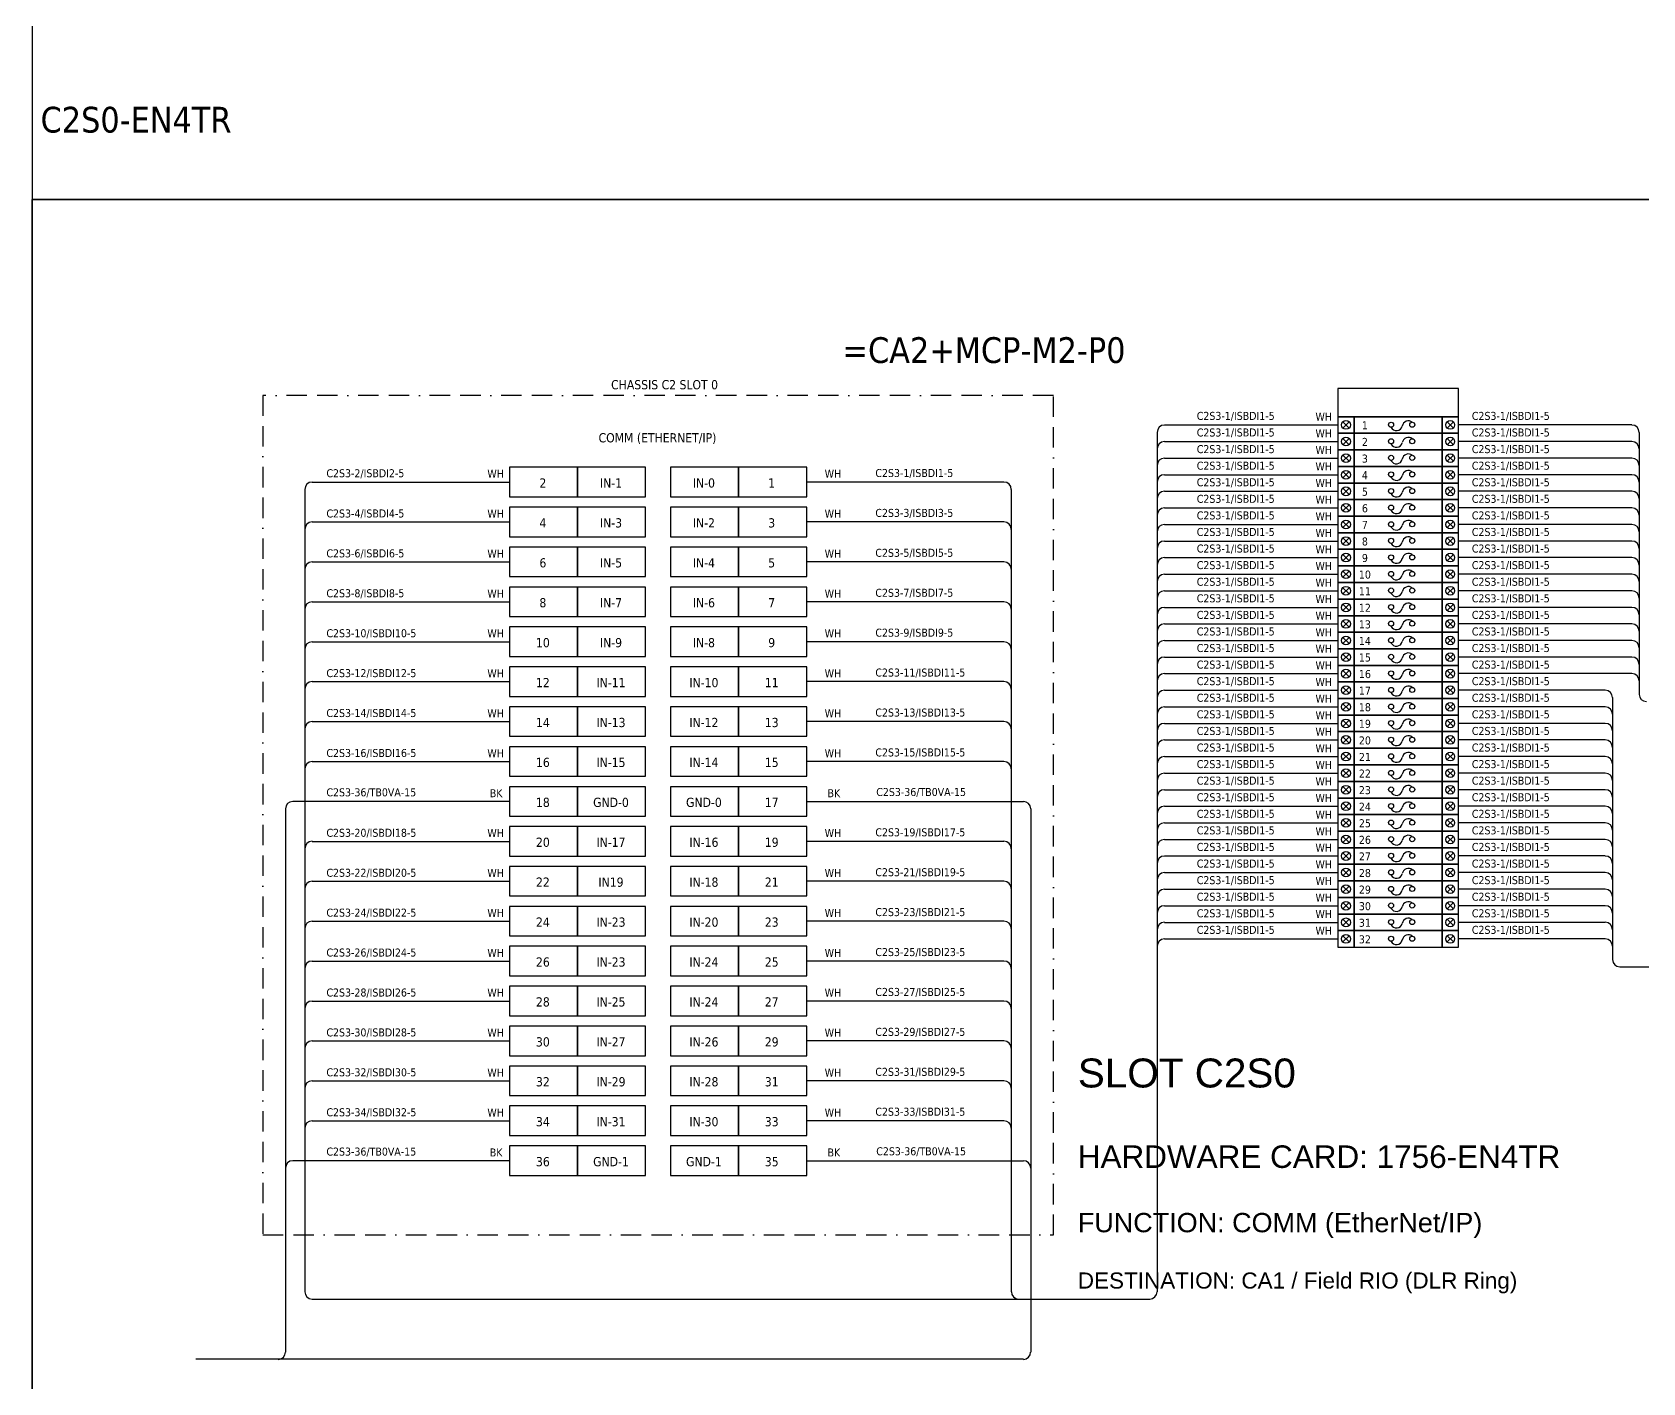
# Model space of a CAD drawing. Header units: millimetres. Extents: x 0 to 54213, y -3004 to 2820.
# Drawn here: x 0 to 2002, y -1771 to -92 of the extents above; entities that cross this region are included whole.
import ezdxf
from ezdxf.enums import TextEntityAlignment as Align

# ---------------------------------------------------------------- set-up
doc = ezdxf.new("R2010")
doc.units = ezdxf.units.MM
doc.linetypes.add('BORDERX2', pattern=[88.9, 25.4, -12.7, 25.4, -12.7, 0, -12.7])
doc.layers.add('HELPPOINT', color=7, linetype='Continuous')
doc.layers.add('x01001-FrameArea', color=2, linetype='BORDERX2')
for name, color, linetype, lineweight in [('IE-EQUIP', 253, 'Continuous', 25), ('IE-WIRE', 7, 'Continuous', 25), ('power', 7, 'Continuous', 25)]:
    doc.layers.add(name, color=color, linetype=linetype, lineweight=lineweight)
doc.styles.get("Standard").update_dxf_attribs({"font": 'arial.ttf'})
doc.styles.add('Tahoma', font='')
doc.styles.get('Tahoma').set_extended_font_data('Tahoma')

msp = doc.modelspace()

# ---------------------------------------------------------------- linework, layer by layer
msp.add_line((0, 0), (0, -300))
at = {"color": 1, "ltscale": 25.4}
for p, q in [((1637.2, -576.7), (1629.6, -584.4)), ((1629.6, -576.7), (1637.2, -584.4)), ((1759.3, -576.7), (1767, -584.4)), ((1767, -576.7), (1759.3, -584.4)), ((1637.2, -597.3), (1629.6, -605)), ((1629.6, -597.3), (1637.2, -605)), ((1759.3, -597.3), (1767, -605)), ((1767, -597.3), (1759.3, -605)), ((1637.2, -617.9), (1629.6, -625.6)), ((1629.6, -617.9), (1637.2, -625.6)), ((1759.3, -617.9), (1767, -625.6)), ((1767, -617.9), (1759.3, -625.6)), ((1637.2, -638.5), (1629.6, -646.2)), ((1629.6, -638.5), (1637.2, -646.2)), ((1759.3, -638.5), (1767, -646.2)), ((1767, -638.5), (1759.3, -646.2)), ((1637.2, -659.1), (1629.6, -666.8)), ((1629.6, -659.1), (1637.2, -666.8)), ((1759.3, -659.1), (1767, -666.8)), ((1767, -659.1), (1759.3, -666.8)), ((1637.2, -679.7), (1629.6, -687.4)), ((1629.6, -679.7), (1637.2, -687.4)), ((1759.3, -679.7), (1767, -687.4)), ((1767, -679.7), (1759.3, -687.4)), ((1637.2, -700.4), (1629.6, -708)), ((1629.6, -700.4), (1637.2, -708)), ((1759.3, -700.4), (1767, -708)), ((1767, -700.4), (1759.3, -708)), ((1637.2, -721), (1629.6, -728.6)), ((1629.6, -721), (1637.2, -728.6)), ((1759.3, -721), (1767, -728.6)), ((1767, -721), (1759.3, -728.6)), ((1637.2, -741.6), (1629.6, -749.3)), ((1629.6, -741.6), (1637.2, -749.3)), ((1759.3, -741.6), (1767, -749.3)), ((1767, -741.6), (1759.3, -749.3)), ((1637.2, -762.2), (1629.6, -769.9)), ((1629.6, -762.2), (1637.2, -769.9)), ((1759.3, -762.2), (1767, -769.9)), ((1767, -762.2), (1759.3, -769.9)), ((1637.2, -782.8), (1629.6, -790.5)), ((1629.6, -782.8), (1637.2, -790.5)), ((1759.3, -782.8), (1767, -790.5)), ((1767, -782.8), (1759.3, -790.5)), ((1637.2, -803.4), (1629.6, -811.1)), ((1629.6, -803.4), (1637.2, -811.1)), ((1759.3, -803.4), (1767, -811.1)), ((1767, -803.4), (1759.3, -811.1)), ((1637.2, -824), (1629.6, -831.7)), ((1629.6, -824), (1637.2, -831.7)), ((1759.3, -824), (1767, -831.7)), ((1767, -824), (1759.3, -831.7)), ((1637.2, -844.6), (1629.6, -852.3)), ((1629.6, -844.6), (1637.2, -852.3)), ((1759.3, -844.6), (1767, -852.3)), ((1767, -844.6), (1759.3, -852.3)), ((1637.2, -865.3), (1629.6, -872.9)), ((1629.6, -865.3), (1637.2, -872.9)), ((1759.3, -865.3), (1767, -872.9)), ((1767, -865.3), (1759.3, -872.9)), ((1637.2, -885.9), (1629.6, -893.5)), ((1629.6, -885.9), (1637.2, -893.5)), ((1759.3, -885.9), (1767, -893.5)), ((1767, -885.9), (1759.3, -893.5)), ((1637.2, -906.5), (1629.6, -914.1)), ((1629.6, -906.5), (1637.2, -914.1)), ((1759.3, -906.5), (1767, -914.1)), ((1767, -906.5), (1759.3, -914.1)), ((1637.2, -927.1), (1629.6, -934.8)), ((1629.6, -927.1), (1637.2, -934.8)), ((1759.3, -927.1), (1767, -934.8)), ((1767, -927.1), (1759.3, -934.8)), ((1637.2, -947.7), (1629.6, -955.4)), ((1629.6, -947.7), (1637.2, -955.4)), ((1759.3, -947.7), (1767, -955.4)), ((1767, -947.7), (1759.3, -955.4)), ((1637.2, -968.3), (1629.6, -976)), ((1629.6, -968.3), (1637.2, -976)), ((1759.3, -968.3), (1767, -976)), ((1767, -968.3), (1759.3, -976)), ((1637.2, -988.9), (1629.6, -996.6)), ((1629.6, -988.9), (1637.2, -996.6)), ((1759.3, -988.9), (1767, -996.6)), ((1767, -988.9), (1759.3, -996.6)), ((1637.2, -1009.5), (1629.6, -1017.2)), ((1629.6, -1009.5), (1637.2, -1017.2)), ((1759.3, -1009.5), (1767, -1017.2)), ((1767, -1009.5), (1759.3, -1017.2)), ((1637.2, -1030.1), (1629.6, -1037.8)), ((1629.6, -1030.1), (1637.2, -1037.8)), ((1759.3, -1030.1), (1767, -1037.8)), ((1767, -1030.1), (1759.3, -1037.8)), ((1637.2, -1050.8), (1629.6, -1058.4)), ((1629.6, -1050.8), (1637.2, -1058.4)), ((1759.3, -1050.8), (1767, -1058.4)), ((1767, -1050.8), (1759.3, -1058.4)), ((1637.2, -1071.4), (1629.6, -1079)), ((1629.6, -1071.4), (1637.2, -1079)), ((1759.3, -1071.4), (1767, -1079)), ((1767, -1071.4), (1759.3, -1079)), ((1637.2, -1092), (1629.6, -1099.7)), ((1629.6, -1092), (1637.2, -1099.7)), ((1759.3, -1092), (1767, -1099.7)), ((1767, -1092), (1759.3, -1099.7)), ((1637.2, -1112.6), (1629.6, -1120.3)), ((1629.6, -1112.6), (1637.2, -1120.3)), ((1759.3, -1112.6), (1767, -1120.3)), ((1767, -1112.6), (1759.3, -1120.3)), ((1637.2, -1133.2), (1629.6, -1140.9)), ((1629.6, -1133.2), (1637.2, -1140.9)), ((1759.3, -1133.2), (1767, -1140.9)), ((1767, -1133.2), (1759.3, -1140.9)), ((1637.2, -1153.8), (1629.6, -1161.5)), ((1629.6, -1153.8), (1637.2, -1161.5)), ((1759.3, -1153.8), (1767, -1161.5)), ((1767, -1153.8), (1759.3, -1161.5)), ((1637.2, -1174.4), (1629.6, -1182.1)), ((1629.6, -1174.4), (1637.2, -1182.1)), ((1759.3, -1174.4), (1767, -1182.1)), ((1767, -1174.4), (1759.3, -1182.1)), ((1637.2, -1195), (1629.6, -1202.7)), ((1629.6, -1195), (1637.2, -1202.7)), ((1759.3, -1195), (1767, -1202.7)), ((1767, -1195), (1759.3, -1202.7)), ((1637.2, -1215.7), (1629.6, -1223.3)), ((1629.6, -1215.7), (1637.2, -1223.3)), ((1759.3, -1215.7), (1767, -1223.3)), ((1767, -1215.7), (1759.3, -1223.3))]:
    msp.add_line(p, q, dxfattribs=at)
at = {"color": 4, "ltscale": 25.4}
msp.add_lwpolyline([(1623.1, -570.2), (1773.4, -570.2), (1773.4, -535), (1623.1, -535)], close=True, dxfattribs=at)
at = {"color": 1, "ltscale": 25.4}
for points in [[(1623.1, -590.8), (1643.7, -590.8), (1643.7, -570.2), (1623.1, -570.2)], [(1643.7, -590.8), (1752.8, -590.8), (1752.8, -570.2), (1643.7, -570.2)], [(1752.8, -590.8), (1773.4, -590.8), (1773.4, -570.2), (1752.8, -570.2)], [(1623.1, -611.4), (1643.7, -611.4), (1643.7, -590.8), (1623.1, -590.8)], [(1643.7, -611.4), (1752.8, -611.4), (1752.8, -590.8), (1643.7, -590.8)], [(1752.8, -611.4), (1773.4, -611.4), (1773.4, -590.8), (1752.8, -590.8)], [(1623.1, -632.1), (1643.7, -632.1), (1643.7, -611.4), (1623.1, -611.4)], [(1643.7, -632.1), (1752.8, -632.1), (1752.8, -611.4), (1643.7, -611.4)], [(1752.8, -632.1), (1773.4, -632.1), (1773.4, -611.4), (1752.8, -611.4)], [(1623.1, -652.7), (1643.7, -652.7), (1643.7, -632.1), (1623.1, -632.1)], [(1643.7, -652.7), (1752.8, -652.7), (1752.8, -632.1), (1643.7, -632.1)], [(1752.8, -652.7), (1773.4, -652.7), (1773.4, -632.1), (1752.8, -632.1)], [(1623.1, -673.3), (1643.7, -673.3), (1643.7, -652.7), (1623.1, -652.7)], [(1643.7, -673.3), (1752.8, -673.3), (1752.8, -652.7), (1643.7, -652.7)], [(1752.8, -673.3), (1773.4, -673.3), (1773.4, -652.7), (1752.8, -652.7)], [(1623.1, -693.9), (1643.7, -693.9), (1643.7, -673.3), (1623.1, -673.3)], [(1643.7, -693.9), (1752.8, -693.9), (1752.8, -673.3), (1643.7, -673.3)], [(1752.8, -693.9), (1773.4, -693.9), (1773.4, -673.3), (1752.8, -673.3)], [(1623.1, -714.5), (1643.7, -714.5), (1643.7, -693.9), (1623.1, -693.9)], [(1643.7, -714.5), (1752.8, -714.5), (1752.8, -693.9), (1643.7, -693.9)], [(1752.8, -714.5), (1773.4, -714.5), (1773.4, -693.9), (1752.8, -693.9)], [(1623.1, -735.1), (1643.7, -735.1), (1643.7, -714.5), (1623.1, -714.5)], [(1643.7, -735.1), (1752.8, -735.1), (1752.8, -714.5), (1643.7, -714.5)], [(1752.8, -735.1), (1773.4, -735.1), (1773.4, -714.5), (1752.8, -714.5)], [(1623.1, -755.7), (1643.7, -755.7), (1643.7, -735.1), (1623.1, -735.1)], [(1643.7, -755.7), (1752.8, -755.7), (1752.8, -735.1), (1643.7, -735.1)], [(1752.8, -755.7), (1773.4, -755.7), (1773.4, -735.1), (1752.8, -735.1)], [(1623.1, -776.3), (1643.7, -776.3), (1643.7, -755.7), (1623.1, -755.7)], [(1643.7, -776.3), (1752.8, -776.3), (1752.8, -755.7), (1643.7, -755.7)], [(1752.8, -776.3), (1773.4, -776.3), (1773.4, -755.7), (1752.8, -755.7)], [(1623.1, -796.9), (1643.7, -796.9), (1643.7, -776.3), (1623.1, -776.3)], [(1643.7, -796.9), (1752.8, -796.9), (1752.8, -776.3), (1643.7, -776.3)], [(1752.8, -796.9), (1773.4, -796.9), (1773.4, -776.3), (1752.8, -776.3)], [(1623.1, -817.6), (1643.7, -817.6), (1643.7, -796.9), (1623.1, -796.9)], [(1643.7, -817.6), (1752.8, -817.6), (1752.8, -796.9), (1643.7, -796.9)], [(1752.8, -817.6), (1773.4, -817.6), (1773.4, -796.9), (1752.8, -796.9)], [(1623.1, -838.2), (1643.7, -838.2), (1643.7, -817.6), (1623.1, -817.6)], [(1643.7, -838.2), (1752.8, -838.2), (1752.8, -817.6), (1643.7, -817.6)], [(1752.8, -838.2), (1773.4, -838.2), (1773.4, -817.6), (1752.8, -817.6)], [(1623.1, -858.8), (1643.7, -858.8), (1643.7, -838.2), (1623.1, -838.2)], [(1643.7, -858.8), (1752.8, -858.8), (1752.8, -838.2), (1643.7, -838.2)], [(1752.8, -858.8), (1773.4, -858.8), (1773.4, -838.2), (1752.8, -838.2)], [(1623.1, -879.4), (1643.7, -879.4), (1643.7, -858.8), (1623.1, -858.8)], [(1643.7, -879.4), (1752.8, -879.4), (1752.8, -858.8), (1643.7, -858.8)], [(1752.8, -879.4), (1773.4, -879.4), (1773.4, -858.8), (1752.8, -858.8)], [(1623.1, -900), (1643.7, -900), (1643.7, -879.4), (1623.1, -879.4)], [(1643.7, -900), (1752.8, -900), (1752.8, -879.4), (1643.7, -879.4)], [(1752.8, -900), (1773.4, -900), (1773.4, -879.4), (1752.8, -879.4)], [(1623.1, -920.6), (1643.7, -920.6), (1643.7, -900), (1623.1, -900)], [(1643.7, -920.6), (1752.8, -920.6), (1752.8, -900), (1643.7, -900)], [(1752.8, -920.6), (1773.4, -920.6), (1773.4, -900), (1752.8, -900)], [(1623.1, -941.2), (1643.7, -941.2), (1643.7, -920.6), (1623.1, -920.6)], [(1643.7, -941.2), (1752.8, -941.2), (1752.8, -920.6), (1643.7, -920.6)], [(1752.8, -941.2), (1773.4, -941.2), (1773.4, -920.6), (1752.8, -920.6)], [(1623.1, -961.8), (1643.7, -961.8), (1643.7, -941.2), (1623.1, -941.2)], [(1643.7, -961.8), (1752.8, -961.8), (1752.8, -941.2), (1643.7, -941.2)], [(1752.8, -961.8), (1773.4, -961.8), (1773.4, -941.2), (1752.8, -941.2)], [(1623.1, -982.5), (1643.7, -982.5), (1643.7, -961.8), (1623.1, -961.8)], [(1643.7, -982.5), (1752.8, -982.5), (1752.8, -961.8), (1643.7, -961.8)], [(1752.8, -982.5), (1773.4, -982.5), (1773.4, -961.8), (1752.8, -961.8)], [(1623.1, -1003.1), (1643.7, -1003.1), (1643.7, -982.5), (1623.1, -982.5)], [(1643.7, -1003.1), (1752.8, -1003.1), (1752.8, -982.5), (1643.7, -982.5)], [(1752.8, -1003.1), (1773.4, -1003.1), (1773.4, -982.5), (1752.8, -982.5)], [(1623.1, -1023.7), (1643.7, -1023.7), (1643.7, -1003.1), (1623.1, -1003.1)], [(1643.7, -1023.7), (1752.8, -1023.7), (1752.8, -1003.1), (1643.7, -1003.1)], [(1752.8, -1023.7), (1773.4, -1023.7), (1773.4, -1003.1), (1752.8, -1003.1)], [(1623.1, -1044.3), (1643.7, -1044.3), (1643.7, -1023.7), (1623.1, -1023.7)], [(1643.7, -1044.3), (1752.8, -1044.3), (1752.8, -1023.7), (1643.7, -1023.7)], [(1752.8, -1044.3), (1773.4, -1044.3), (1773.4, -1023.7), (1752.8, -1023.7)], [(1623.1, -1064.9), (1643.7, -1064.9), (1643.7, -1044.3), (1623.1, -1044.3)], [(1643.7, -1064.9), (1752.8, -1064.9), (1752.8, -1044.3), (1643.7, -1044.3)], [(1752.8, -1064.9), (1773.4, -1064.9), (1773.4, -1044.3), (1752.8, -1044.3)], [(1623.1, -1085.5), (1643.7, -1085.5), (1643.7, -1064.9), (1623.1, -1064.9)], [(1643.7, -1085.5), (1752.8, -1085.5), (1752.8, -1064.9), (1643.7, -1064.9)], [(1752.8, -1085.5), (1773.4, -1085.5), (1773.4, -1064.9), (1752.8, -1064.9)], [(1623.1, -1106.1), (1643.7, -1106.1), (1643.7, -1085.5), (1623.1, -1085.5)], [(1643.7, -1106.1), (1752.8, -1106.1), (1752.8, -1085.5), (1643.7, -1085.5)], [(1752.8, -1106.1), (1773.4, -1106.1), (1773.4, -1085.5), (1752.8, -1085.5)], [(1623.1, -1126.7), (1643.7, -1126.7), (1643.7, -1106.1), (1623.1, -1106.1)], [(1643.7, -1126.7), (1752.8, -1126.7), (1752.8, -1106.1), (1643.7, -1106.1)], [(1752.8, -1126.7), (1773.4, -1126.7), (1773.4, -1106.1), (1752.8, -1106.1)], [(1623.1, -1147.3), (1643.7, -1147.3), (1643.7, -1126.7), (1623.1, -1126.7)], [(1643.7, -1147.3), (1752.8, -1147.3), (1752.8, -1126.7), (1643.7, -1126.7)], [(1752.8, -1147.3), (1773.4, -1147.3), (1773.4, -1126.7), (1752.8, -1126.7)], [(1623.1, -1168), (1643.7, -1168), (1643.7, -1147.3), (1623.1, -1147.3)], [(1643.7, -1168), (1752.8, -1168), (1752.8, -1147.3), (1643.7, -1147.3)], [(1752.8, -1168), (1773.4, -1168), (1773.4, -1147.3), (1752.8, -1147.3)], [(1623.1, -1188.6), (1643.7, -1188.6), (1643.7, -1168), (1623.1, -1168)], [(1643.7, -1188.6), (1752.8, -1188.6), (1752.8, -1168), (1643.7, -1168)], [(1752.8, -1188.6), (1773.4, -1188.6), (1773.4, -1168), (1752.8, -1168)], [(1623.1, -1209.2), (1643.7, -1209.2), (1643.7, -1188.6), (1623.1, -1188.6)], [(1643.7, -1209.2), (1752.8, -1209.2), (1752.8, -1188.6), (1643.7, -1188.6)], [(1752.8, -1209.2), (1773.4, -1209.2), (1773.4, -1188.6), (1752.8, -1188.6)], [(1623.1, -1229.8), (1643.7, -1229.8), (1643.7, -1209.2), (1623.1, -1209.2)], [(1643.7, -1229.8), (1752.8, -1229.8), (1752.8, -1209.2), (1643.7, -1209.2)], [(1752.8, -1229.8), (1773.4, -1229.8), (1773.4, -1209.2), (1752.8, -1209.2)]]:
    msp.add_lwpolyline(points, close=True, dxfattribs=at)
for centre in [(1633.4, -580.5), (1763.1, -580.5), (1633.4, -601.1), (1763.1, -601.1), (1633.4, -621.7), (1763.1, -621.7), (1633.4, -642.4), (1763.1, -642.4), (1633.4, -663), (1763.1, -663), (1633.4, -683.6), (1763.1, -683.6), (1633.4, -704.2), (1763.1, -704.2), (1633.4, -724.8), (1763.1, -724.8), (1633.4, -745.4), (1763.1, -745.4), (1633.4, -766), (1763.1, -766), (1633.4, -786.6), (1763.1, -786.6), (1633.4, -807.3), (1763.1, -807.3), (1633.4, -827.9), (1763.1, -827.9), (1633.4, -848.5), (1763.1, -848.5), (1633.4, -869.1), (1763.1, -869.1), (1633.4, -889.7), (1763.1, -889.7), (1633.4, -910.3), (1763.1, -910.3), (1633.4, -930.9), (1763.1, -930.9), (1633.4, -951.5), (1763.1, -951.5), (1633.4, -972.1), (1763.1, -972.1), (1633.4, -992.8), (1763.1, -992.8), (1633.4, -1013.4), (1763.1, -1013.4), (1633.4, -1034), (1763.1, -1034), (1633.4, -1054.6), (1763.1, -1054.6), (1633.4, -1075.2), (1763.1, -1075.2), (1633.4, -1095.8), (1763.1, -1095.8), (1633.4, -1116.4), (1763.1, -1116.4), (1633.4, -1137), (1763.1, -1137), (1633.4, -1157.7), (1763.1, -1157.7), (1633.4, -1178.3), (1763.1, -1178.3), (1633.4, -1198.9), (1763.1, -1198.9), (1633.4, -1219.5), (1763.1, -1219.5)]:
    msp.add_circle(centre, 5.42, dxfattribs=at)
at = {"layer": 'HELPPOINT', "color": 4, "lineweight": 35}
for p, q in [((0, -3004.2), (0, -300)), ((0, -300), (3893.3, -300)), ((0, -3004.2), (0, -300)), ((0, -300), (3893.3, -300))]:
    msp.add_line(p, q, dxfattribs=at)
at = {"layer": 'IE-EQUIP', "linetype": 'Continuous', "ltscale": 25.4}
for points in [[(593.4, -669.8), (678.1, -669.8), (678.1, -633.1), (593.4, -633.1)], [(678.1, -669.8), (762.7, -669.8), (762.7, -633.1), (678.1, -633.1)], [(793.6, -669.8), (878.2, -669.8), (878.2, -633.1), (793.6, -633.1)], [(878.2, -669.8), (962.9, -669.8), (962.9, -633.1), (878.2, -633.1)], [(593.4, -719.4), (678.1, -719.4), (678.1, -682.7), (593.4, -682.7)], [(678.1, -719.4), (762.7, -719.4), (762.7, -682.7), (678.1, -682.7)], [(793.6, -719.4), (878.2, -719.4), (878.2, -682.7), (793.6, -682.7)], [(878.2, -719.4), (962.9, -719.4), (962.9, -682.7), (878.2, -682.7)], [(593.4, -769.1), (678.1, -769.1), (678.1, -732.4), (593.4, -732.4)], [(678.1, -769.1), (762.7, -769.1), (762.7, -732.4), (678.1, -732.4)], [(793.6, -769.1), (878.2, -769.1), (878.2, -732.4), (793.6, -732.4)], [(878.2, -769.1), (962.9, -769.1), (962.9, -732.4), (878.2, -732.4)], [(593.4, -818.7), (678.1, -818.7), (678.1, -782), (593.4, -782)], [(678.1, -818.7), (762.7, -818.7), (762.7, -782), (678.1, -782)], [(793.6, -818.7), (878.2, -818.7), (878.2, -782), (793.6, -782)], [(878.2, -818.7), (962.9, -818.7), (962.9, -782), (878.2, -782)], [(593.4, -868.3), (678.1, -868.3), (678.1, -831.6), (593.4, -831.6)], [(678.1, -868.3), (762.7, -868.3), (762.7, -831.6), (678.1, -831.6)], [(793.6, -868.3), (878.2, -868.3), (878.2, -831.6), (793.6, -831.6)], [(878.2, -868.3), (962.9, -868.3), (962.9, -831.6), (878.2, -831.6)], [(593.4, -918), (678.1, -918), (678.1, -881.3), (593.4, -881.3)], [(678.1, -918), (762.7, -918), (762.7, -881.3), (678.1, -881.3)], [(793.6, -918), (878.2, -918), (878.2, -881.3), (793.6, -881.3)], [(878.2, -918), (962.9, -918), (962.9, -881.3), (878.2, -881.3)], [(593.4, -967.6), (678.1, -967.6), (678.1, -930.9), (593.4, -930.9)], [(678.1, -967.6), (762.7, -967.6), (762.7, -930.9), (678.1, -930.9)], [(793.6, -967.6), (878.2, -967.6), (878.2, -930.9), (793.6, -930.9)], [(878.2, -967.6), (962.9, -967.6), (962.9, -930.9), (878.2, -930.9)], [(593.4, -1017.2), (678.1, -1017.2), (678.1, -980.5), (593.4, -980.5)], [(678.1, -1017.2), (762.7, -1017.2), (762.7, -980.5), (678.1, -980.5)], [(793.6, -1017.2), (878.2, -1017.2), (878.2, -980.5), (793.6, -980.5)], [(878.2, -1017.2), (962.9, -1017.2), (962.9, -980.5), (878.2, -980.5)], [(593.4, -1066.9), (678.1, -1066.9), (678.1, -1030.2), (593.4, -1030.2)], [(678.1, -1066.9), (762.7, -1066.9), (762.7, -1030.2), (678.1, -1030.2)], [(793.6, -1066.9), (878.2, -1066.9), (878.2, -1030.2), (793.6, -1030.2)], [(878.2, -1066.9), (962.9, -1066.9), (962.9, -1030.2), (878.2, -1030.2)], [(593.4, -1116.5), (678.1, -1116.5), (678.1, -1079.8), (593.4, -1079.8)], [(678.1, -1116.5), (762.7, -1116.5), (762.7, -1079.8), (678.1, -1079.8)], [(793.6, -1116.5), (878.2, -1116.5), (878.2, -1079.8), (793.6, -1079.8)], [(878.2, -1116.5), (962.9, -1116.5), (962.9, -1079.8), (878.2, -1079.8)], [(593.4, -1166.1), (678.1, -1166.1), (678.1, -1129.4), (593.4, -1129.4)], [(678.1, -1166.1), (762.7, -1166.1), (762.7, -1129.4), (678.1, -1129.4)], [(793.6, -1166.1), (878.2, -1166.1), (878.2, -1129.4), (793.6, -1129.4)], [(878.2, -1166.1), (962.9, -1166.1), (962.9, -1129.4), (878.2, -1129.4)], [(593.4, -1215.8), (678.1, -1215.8), (678.1, -1179.1), (593.4, -1179.1)], [(678.1, -1215.8), (762.7, -1215.8), (762.7, -1179.1), (678.1, -1179.1)], [(793.6, -1215.8), (878.2, -1215.8), (878.2, -1179.1), (793.6, -1179.1)], [(878.2, -1215.8), (962.9, -1215.8), (962.9, -1179.1), (878.2, -1179.1)], [(593.4, -1265.4), (678.1, -1265.4), (678.1, -1228.7), (593.4, -1228.7)], [(678.1, -1265.4), (762.7, -1265.4), (762.7, -1228.7), (678.1, -1228.7)], [(793.6, -1265.4), (878.2, -1265.4), (878.2, -1228.7), (793.6, -1228.7)], [(878.2, -1265.4), (962.9, -1265.4), (962.9, -1228.7), (878.2, -1228.7)], [(593.4, -1315), (678.1, -1315), (678.1, -1278.3), (593.4, -1278.3)], [(678.1, -1315), (762.7, -1315), (762.7, -1278.3), (678.1, -1278.3)], [(793.6, -1315), (878.2, -1315), (878.2, -1278.3), (793.6, -1278.3)], [(878.2, -1315), (962.9, -1315), (962.9, -1278.3), (878.2, -1278.3)], [(593.4, -1364.7), (678.1, -1364.7), (678.1, -1328), (593.4, -1328)], [(678.1, -1364.7), (762.7, -1364.7), (762.7, -1328), (678.1, -1328)], [(793.6, -1364.7), (878.2, -1364.7), (878.2, -1328), (793.6, -1328)], [(878.2, -1364.7), (962.9, -1364.7), (962.9, -1328), (878.2, -1328)], [(593.4, -1414.3), (678.1, -1414.3), (678.1, -1377.6), (593.4, -1377.6)], [(678.1, -1414.3), (762.7, -1414.3), (762.7, -1377.6), (678.1, -1377.6)], [(793.6, -1414.3), (878.2, -1414.3), (878.2, -1377.6), (793.6, -1377.6)], [(878.2, -1414.3), (962.9, -1414.3), (962.9, -1377.6), (878.2, -1377.6)], [(593.4, -1463.9), (678.1, -1463.9), (678.1, -1427.2), (593.4, -1427.2)], [(678.1, -1463.9), (762.7, -1463.9), (762.7, -1427.2), (678.1, -1427.2)], [(793.6, -1463.9), (878.2, -1463.9), (878.2, -1427.2), (793.6, -1427.2)], [(878.2, -1463.9), (962.9, -1463.9), (962.9, -1427.2), (878.2, -1427.2)], [(593.4, -1513.6), (678.1, -1513.6), (678.1, -1476.9), (593.4, -1476.9)], [(678.1, -1513.6), (762.7, -1513.6), (762.7, -1476.9), (678.1, -1476.9)], [(793.6, -1513.6), (878.2, -1513.6), (878.2, -1476.9), (793.6, -1476.9)], [(878.2, -1513.6), (962.9, -1513.6), (962.9, -1476.9), (878.2, -1476.9)]]:
    msp.add_lwpolyline(points, close=True, dxfattribs=at)
at = {"layer": 'IE-WIRE', "color": 4, "ltscale": 25.4}
for p, q in [((1407.7, -580.5), (1623.1, -580.5)), ((1988.8, -580.5), (1773.4, -580.5)), ((1398.6, -589.7), (1398.6, -1658.1)), ((1997.9, -589.7), (1997.9, -915.4)), ((1407.7, -601.1), (1623.1, -601.1)), ((1988.8, -601.1), (1773.4, -601.1)), ((1407.7, -621.7), (1623.1, -621.7)), ((1988.8, -621.7), (1773.4, -621.7)), ((339, -660.6), (339, -1658.1)), ((348.1, -651.5), (593.4, -651.5)), ((1208.1, -651.5), (962.9, -651.5)), ((1217.3, -660.6), (1217.3, -1658.1)), ((1407.7, -642.4), (1623.1, -642.4)), ((1988.8, -642.4), (1773.4, -642.4)), ((1407.7, -663), (1623.1, -663)), ((1988.8, -663), (1773.4, -663)), ((1407.7, -683.6), (1623.1, -683.6)), ((1988.8, -683.6), (1773.4, -683.6)), ((348.1, -701.1), (593.4, -701.1)), ((1208.1, -701.1), (962.9, -701.1)), ((1407.7, -704.2), (1623.1, -704.2)), ((1988.8, -704.2), (1773.4, -704.2)), ((1407.7, -724.8), (1623.1, -724.8)), ((1988.8, -724.8), (1773.4, -724.8)), ((348.1, -750.7), (593.4, -750.7)), ((1208.1, -750.7), (962.9, -750.7)), ((1407.7, -745.4), (1623.1, -745.4)), ((1988.8, -745.4), (1773.4, -745.4)), ((1407.7, -766), (1623.1, -766)), ((1988.8, -766), (1773.4, -766)), ((348.1, -800.4), (593.4, -800.4)), ((1208.1, -800.4), (962.9, -800.4)), ((1407.7, -786.6), (1623.1, -786.6)), ((1988.8, -786.6), (1773.4, -786.6)), ((1407.7, -807.3), (1623.1, -807.3)), ((1988.8, -807.3), (1773.4, -807.3)), ((1407.7, -827.9), (1623.1, -827.9)), ((1988.8, -827.9), (1773.4, -827.9)), ((348.1, -850), (593.4, -850)), ((1208.1, -850), (962.9, -850)), ((1407.7, -848.5), (1623.1, -848.5)), ((1988.8, -848.5), (1773.4, -848.5)), ((1407.7, -869.1), (1623.1, -869.1)), ((1988.8, -869.1), (1773.4, -869.1)), ((348.1, -899.6), (593.4, -899.6)), ((1208.1, -899.6), (962.9, -899.6)), ((1407.7, -889.7), (1623.1, -889.7)), ((1988.8, -889.7), (1773.4, -889.7)), ((1407.7, -910.3), (1623.1, -910.3)), ((1955.7, -910.3), (1773.4, -910.3)), ((1964.8, -919.5), (1964.8, -1245.2)), ((1407.7, -930.9), (1623.1, -930.9)), ((1955.7, -930.9), (1773.4, -930.9)), ((348.1, -949.3), (593.4, -949.3)), ((1208.1, -949.3), (962.9, -949.3)), ((1407.7, -951.5), (1623.1, -951.5)), ((1955.7, -951.5), (1773.4, -951.5)), ((1407.7, -972.1), (1623.1, -972.1)), ((1955.7, -972.1), (1773.4, -972.1)), ((348.1, -998.9), (593.4, -998.9)), ((1208.1, -998.9), (962.9, -998.9)), ((1407.7, -992.8), (1623.1, -992.8)), ((1955.7, -992.8), (1773.4, -992.8)), ((1407.7, -1013.4), (1623.1, -1013.4)), ((1955.7, -1013.4), (1773.4, -1013.4)), ((1407.7, -1034), (1623.1, -1034)), ((1955.7, -1034), (1773.4, -1034)), ((1407.7, -1054.6), (1623.1, -1054.6)), ((1955.7, -1054.6), (1773.4, -1054.6)), ((1407.7, -1075.2), (1623.1, -1075.2)), ((1955.7, -1075.2), (1773.4, -1075.2)), ((348.1, -1098.2), (593.4, -1098.2)), ((1208.1, -1098.2), (962.9, -1098.2)), ((1407.7, -1095.8), (1623.1, -1095.8)), ((1955.7, -1095.8), (1773.4, -1095.8)), ((1407.7, -1116.4), (1623.1, -1116.4)), ((1955.7, -1116.4), (1773.4, -1116.4)), ((1407.7, -1137), (1623.1, -1137)), ((1955.7, -1137), (1773.4, -1137)), ((348.1, -1147.8), (593.4, -1147.8)), ((1208.1, -1147.8), (962.9, -1147.8)), ((1407.7, -1157.7), (1623.1, -1157.7)), ((1955.7, -1157.7), (1773.4, -1157.7)), ((1407.7, -1178.3), (1623.1, -1178.3)), ((1955.7, -1178.3), (1773.4, -1178.3)), ((348.1, -1197.4), (593.4, -1197.4)), ((1208.1, -1197.4), (962.9, -1197.4)), ((1407.7, -1198.9), (1623.1, -1198.9)), ((1955.7, -1198.9), (1773.4, -1198.9)), ((1407.7, -1219.5), (1623.1, -1219.5)), ((1955.7, -1219.5), (1773.4, -1219.5)), ((348.1, -1247.1), (593.4, -1247.1)), ((1208.1, -1247.1), (962.9, -1247.1)), ((348.1, -1296.7), (593.4, -1296.7)), ((1208.1, -1296.7), (962.9, -1296.7)), ((348.1, -1346.3), (593.4, -1346.3)), ((1208.1, -1346.3), (962.9, -1346.3)), ((348.1, -1396), (593.4, -1396)), ((1208.1, -1396), (962.9, -1396)), ((348.1, -1445.6), (593.4, -1445.6)), ((1208.1, -1445.6), (962.9, -1445.6))]:
    msp.add_line(p, q, dxfattribs=at)
at = {"layer": 'IE-WIRE', "color": 7, "ltscale": 25.4}
for p, q in [((314.9, -1057.7), (314.9, -1733.3)), ((593.4, -1048.5), (324, -1048.5)), ((962.9, -1048.5), (1232.3, -1048.5)), ((1241.4, -1057.7), (1241.4, -1733.3)), ((593.4, -1495.2), (324, -1495.2)), ((962.9, -1495.2), (1232.3, -1495.2)), ((1232.4, -1742.2), (203.4, -1742.2))]:
    msp.add_line(p, q, dxfattribs=at)
at = {"layer": 'IE-WIRE', "color": 4}
for p, q in [((1973.8, -1254.1), (2239.6, -1254.1)), ((348.1, -1667.2), (1389.4, -1667.2))]:
    msp.add_line(p, q, dxfattribs=at)
at = {"layer": 'IE-WIRE', "color": 4, "ltscale": 25.4}
for centre, radius, start, end in [((1407.7, -589.7), 9.14, 90, 180), ((1988.8, -589.7), 9.14, 0, 90), ((1407.7, -610.3), 9.14, 90, 180), ((1988.8, -610.3), 9.14, 0, 90), ((1407.7, -630.9), 9.14, 90, 180), ((1988.8, -630.9), 9.14, 0, 90), ((348.1, -660.6), 9.17, 90, 180), ((1208.1, -660.6), 9.17, 0, 90), ((1407.7, -651.5), 9.14, 90, 180), ((1988.8, -651.5), 9.14, 0, 90), ((1407.7, -672.1), 9.14, 90, 180), ((1988.8, -672.1), 9.14, 0, 90), ((1407.7, -692.7), 9.14, 90, 180), ((1988.8, -692.7), 9.14, 0, 90), ((348.1, -710.3), 9.17, 90, 180), ((1208.1, -710.3), 9.17, 0, 90), ((1407.7, -713.3), 9.14, 90, 180), ((1988.8, -713.3), 9.14, 0, 90), ((1407.7, -733.9), 9.14, 90, 180), ((1988.8, -733.9), 9.14, 0, 90), ((348.1, -759.9), 9.17, 90, 180), ((1208.1, -759.9), 9.17, 0, 90), ((1407.7, -754.6), 9.14, 90, 180), ((1988.8, -754.6), 9.14, 0, 90), ((1407.7, -775.2), 9.14, 90, 180), ((1988.8, -775.2), 9.14, 0, 90), ((348.1, -809.5), 9.17, 90, 180), ((1208.1, -809.5), 9.17, 0, 90), ((1407.7, -795.8), 9.14, 90, 180), ((1988.8, -795.8), 9.14, 0, 90), ((1407.7, -816.4), 9.14, 90, 180), ((1988.8, -816.4), 9.14, 0, 90), ((1407.7, -837), 9.14, 90, 180), ((1988.8, -837), 9.14, 0, 90), ((348.1, -859.2), 9.17, 90, 180), ((1208.1, -859.2), 9.17, 0, 90), ((1407.7, -857.6), 9.14, 90, 180), ((1988.8, -857.6), 9.14, 0, 90), ((1407.7, -878.2), 9.14, 90, 180), ((1988.8, -878.2), 9.14, 0, 90), ((348.1, -908.8), 9.17, 90, 180), ((1208.1, -908.8), 9.17, 0, 90), ((1407.7, -898.8), 9.14, 90, 180), ((1988.8, -898.8), 9.14, 0, 90), ((1407.7, -919.5), 9.14, 90, 180), ((1955.7, -919.5), 9.14, 0, 90), ((1407.7, -940.1), 9.14, 90, 180), ((1955.7, -940.1), 9.14, 0, 90), ((348.1, -958.4), 9.17, 90, 180), ((1208.1, -958.4), 9.17, 0, 90), ((1407.7, -960.7), 9.14, 90, 180), ((1955.7, -960.7), 9.14, 0, 90), ((1407.7, -981.3), 9.14, 90, 180), ((1955.7, -981.3), 9.14, 0, 90), ((348.1, -1008.1), 9.17, 90, 180), ((1208.1, -1008.1), 9.17, 0, 90), ((1407.7, -1001.9), 9.14, 90, 180), ((1955.7, -1001.9), 9.14, 0, 90), ((1407.7, -1022.5), 9.14, 90, 180), ((1955.7, -1022.5), 9.14, 0, 90), ((1407.7, -1043.1), 9.14, 90, 180), ((1955.7, -1043.1), 9.14, 0, 90), ((1407.7, -1063.7), 9.14, 90, 180), ((1955.7, -1063.7), 9.14, 0, 90), ((1407.7, -1084.3), 9.14, 90, 180), ((1955.7, -1084.3), 9.14, 0, 90), ((348.1, -1107.3), 9.17, 90, 180), ((1208.1, -1107.3), 9.17, 0, 90), ((1407.7, -1105), 9.14, 90, 180), ((1955.7, -1105), 9.14, 0, 90), ((1407.7, -1125.6), 9.14, 90, 180), ((1955.7, -1125.6), 9.14, 0, 90), ((1407.7, -1146.2), 9.14, 90, 180), ((1955.7, -1146.2), 9.14, 0, 90), ((348.1, -1157), 9.17, 90, 180), ((1208.1, -1157), 9.17, 0, 90), ((1407.7, -1166.8), 9.14, 90, 180), ((1955.7, -1166.8), 9.14, 0, 90), ((1407.7, -1187.4), 9.14, 90, 180), ((1955.7, -1187.4), 9.14, 0, 90), ((348.1, -1206.6), 9.17, 90, 180), ((1208.1, -1206.6), 9.17, 0, 90), ((1407.7, -1208), 9.14, 90, 180), ((1955.7, -1208), 9.14, 0, 90), ((1407.7, -1228.6), 9.14, 90, 180), ((1955.7, -1228.6), 9.14, 0, 90), ((348.1, -1256.2), 9.17, 90, 180), ((1208.1, -1256.2), 9.17, 0, 90), ((348.1, -1305.9), 9.17, 90, 180), ((1208.1, -1305.9), 9.17, 0, 90), ((348.1, -1355.5), 9.17, 90, 180), ((1208.1, -1355.5), 9.17, 0, 90), ((348.1, -1405.1), 9.17, 90, 180), ((1208.1, -1405.1), 9.17, 0, 90), ((348.1, -1454.8), 9.17, 90, 180), ((1208.1, -1454.8), 9.17, 0, 90)]:
    msp.add_arc(centre, radius, start, end, dxfattribs=at)
at = {"layer": 'IE-WIRE', "color": 4}
for centre, radius, start, end in [((2006.9, -915.4), 8.96, 180, 270), ((1973.8, -1245.2), 8.96, 180, 270), ((348.1, -1658.1), 9.14, 180, 270), ((1226.5, -1658.1), 9.14, 180, 270), ((1389.4, -1658.1), 9.14, 270, 0)]:
    msp.add_arc(centre, radius, start, end, dxfattribs=at)
at = {"layer": 'IE-WIRE', "color": 7, "ltscale": 25.4}
for centre, radius, start, end in [((324, -1057.7), 9.14, 90, 180), ((1232.3, -1057.7), 9.14, 0, 90), ((324, -1504.4), 9.14, 90, 180), ((1232.3, -1504.4), 9.14, 0, 90), ((305.9, -1733.3), 8.96, 270, 0), ((1232.4, -1733.3), 8.96, 270, 0), ((1232.4, -1733.3), 8.96, 270, 0)]:
    msp.add_arc(centre, radius, start, end, dxfattribs=at)
at = {"layer": 'power', "color": 1, "ltscale": 25.4}
for centre in [(1689.4, -580.2), (1715.8, -580.2), (1689.4, -600.8), (1715.8, -600.8), (1689.4, -621.4), (1715.8, -621.4), (1689.4, -642), (1715.8, -642), (1689.4, -662.7), (1715.8, -662.7), (1689.4, -683.3), (1715.8, -683.3), (1689.4, -703.9), (1715.8, -703.9), (1689.4, -724.5), (1715.8, -724.5), (1689.4, -745.1), (1715.8, -745.1), (1689.4, -765.7), (1715.8, -765.7), (1689.4, -786.3), (1715.8, -786.3), (1689.4, -806.9), (1715.8, -806.9), (1689.4, -827.5), (1715.8, -827.5), (1689.4, -848.2), (1715.8, -848.2), (1689.4, -868.8), (1715.8, -868.8), (1689.4, -889.4), (1715.8, -889.4), (1689.4, -910), (1715.8, -910), (1689.4, -930.6), (1715.8, -930.6), (1689.4, -951.2), (1715.8, -951.2), (1689.4, -971.8), (1715.8, -971.8), (1689.4, -992.4), (1715.8, -992.4), (1689.4, -1013.1), (1715.8, -1013.1), (1689.4, -1033.7), (1715.8, -1033.7), (1689.4, -1054.3), (1715.8, -1054.3), (1689.4, -1074.9), (1715.8, -1074.9), (1689.4, -1095.5), (1715.8, -1095.5), (1689.4, -1116.1), (1715.8, -1116.1), (1689.4, -1136.7), (1715.8, -1136.7), (1689.4, -1157.3), (1715.8, -1157.3), (1689.4, -1177.9), (1715.8, -1177.9), (1689.4, -1198.6), (1715.8, -1198.6), (1689.4, -1219.2), (1715.8, -1219.2)]:
    msp.add_circle(centre, 3.16, dxfattribs=at)
for centre, radius, start, end in [((1711, -583), 7.66, 51.1309, 171.3254), ((1696.1, -580), 7.52, 206.1634, 346.0383), ((1711, -603.6), 7.66, 51.1309, 171.3254), ((1696.1, -600.7), 7.52, 206.1634, 346.0383), ((1711, -624.2), 7.66, 51.1309, 171.3254), ((1696.1, -621.3), 7.52, 206.1634, 346.0383), ((1711, -644.8), 7.66, 51.1309, 171.3254), ((1696.1, -641.9), 7.52, 206.1634, 346.0383), ((1711, -665.5), 7.66, 51.1309, 171.3254), ((1696.1, -662.5), 7.52, 206.1634, 346.0383), ((1711, -686.1), 7.66, 51.1309, 171.3254), ((1696.1, -683.1), 7.52, 206.1634, 346.0383), ((1711, -706.7), 7.66, 51.1309, 171.3254), ((1696.1, -703.7), 7.52, 206.1634, 346.0383), ((1711, -727.3), 7.66, 51.1309, 171.3254), ((1696.1, -724.3), 7.52, 206.1634, 346.0383), ((1711, -747.9), 7.66, 51.1309, 171.3254), ((1696.1, -744.9), 7.52, 206.1634, 346.0383), ((1711, -768.5), 7.66, 51.1309, 171.3254), ((1696.1, -765.5), 7.52, 206.1634, 346.0383), ((1696.1, -786.2), 7.52, 206.1634, 346.0383), ((1711, -789.1), 7.66, 51.1309, 171.3254), ((1696.1, -806.8), 7.52, 206.1634, 346.0383), ((1711, -809.7), 7.66, 51.1309, 171.3254), ((1696.1, -827.4), 7.52, 206.1634, 346.0383), ((1711, -830.4), 7.66, 51.1309, 171.3254), ((1696.1, -848), 7.52, 206.1634, 346.0383), ((1711, -851), 7.66, 51.1309, 171.3254), ((1696.1, -868.6), 7.52, 206.1634, 346.0383), ((1711, -871.6), 7.66, 51.1309, 171.3254), ((1696.1, -889.2), 7.52, 206.1634, 346.0383), ((1711, -892.2), 7.66, 51.1309, 171.3254), ((1696.1, -909.8), 7.52, 206.1634, 346.0383), ((1711, -912.8), 7.66, 51.1309, 171.3254), ((1696.1, -930.4), 7.52, 206.1634, 346.0383), ((1711, -933.4), 7.66, 51.1309, 171.3254), ((1696.1, -951.1), 7.52, 206.1634, 346.0383), ((1711, -954), 7.66, 51.1309, 171.3254), ((1696.1, -971.7), 7.52, 206.1634, 346.0383), ((1711, -974.6), 7.66, 51.1309, 171.3254), ((1696.1, -992.3), 7.52, 206.1634, 346.0383), ((1711, -995.2), 7.66, 51.1309, 171.3254), ((1696.1, -1012.9), 7.52, 206.1634, 346.0383), ((1711, -1015.9), 7.66, 51.1309, 171.3254), ((1696.1, -1033.5), 7.52, 206.1634, 346.0383), ((1711, -1036.5), 7.66, 51.1309, 171.3254), ((1696.1, -1054.1), 7.52, 206.1634, 346.0383), ((1711, -1057.1), 7.66, 51.1309, 171.3254), ((1696.1, -1074.7), 7.52, 206.1634, 346.0383), ((1711, -1077.7), 7.66, 51.1309, 171.3254), ((1696.1, -1095.3), 7.52, 206.1634, 346.0383), ((1711, -1098.3), 7.66, 51.1309, 171.3254), ((1696.1, -1115.9), 7.52, 206.1634, 346.0383), ((1711, -1118.9), 7.66, 51.1309, 171.3254), ((1696.1, -1136.6), 7.52, 206.1634, 346.0383), ((1711, -1139.5), 7.66, 51.1309, 171.3254), ((1696.1, -1157.2), 7.52, 206.1634, 346.0383), ((1711, -1160.1), 7.66, 51.1309, 171.3254), ((1696.1, -1177.8), 7.52, 206.1634, 346.0383), ((1711, -1180.8), 7.66, 51.1309, 171.3254), ((1696.1, -1198.4), 7.52, 206.1634, 346.0383), ((1711, -1201.4), 7.66, 51.1309, 171.3254), ((1696.1, -1219), 7.52, 206.1634, 346.0383), ((1711, -1222), 7.66, 51.1309, 171.3254)]:
    msp.add_arc(centre, radius, start, end, dxfattribs=at)
at = {"layer": 'x01001-FrameArea'}
msp.add_lwpolyline([(286.7, -1587.6), (1269.6, -1587.6), (1269.6, -543.7), (286.7, -543.7)], close=True, dxfattribs=at)

# ---------------------------------------------------------------- texts
at = {"color": 2, "style": 'Tahoma'}
msp.add_text('C2S0-EN4TR', height=32, dxfattribs=at).set_placement((10.4, -216.9))
for s, height, p in [('=CA2+MCP-M2-P0', 32, (1183.4, -487.4)), ('CHASSIS C2 SLOT 0', 11.441, (786.2, -530.4)), ('COMM (ETHERNET/IP)', 11.441, (777.4, -596.4)), ('2', 11.4, (634.9, -652.6)), ('IN-1', 11.44, (719.6, -652.6)), ('IN-0', 11.44, (835.1, -652.6)), ('1', 11.4, (919.4, -652.6)), ('4', 11.4, (634.9, -702.2)), ('IN-3', 11.44, (719.6, -702.2)), ('IN-2', 11.44, (835.1, -702.2)), ('3', 11.4, (919.4, -702.2)), ('6', 11.4, (634.9, -751.9)), ('IN-5', 11.44, (719.6, -751.9)), ('IN-4', 11.44, (835.1, -751.9)), ('5', 11.4, (919.4, -751.9)), ('8', 11.4, (634.9, -801.5)), ('IN-7', 11.44, (719.6, -801.5)), ('IN-6', 11.44, (835.1, -801.5)), ('7', 11.4, (919.4, -801.5)), ('10', 11.44, (634.9, -851.1)), ('IN-9', 11.44, (719.6, -851.1)), ('IN-8', 11.44, (835.1, -851.1)), ('9', 11.4, (919.4, -851.1)), ('12', 11.44, (634.9, -900.8)), ('IN-11', 11.44, (719.6, -900.8)), ('IN-10', 11.44, (835.1, -900.8)), ('11', 11.44, (919.4, -900.8)), ('14', 11.44, (634.9, -950.4)), ('IN-13', 11.44, (719.6, -950.4)), ('IN-12', 11.44, (835.1, -950.4)), ('13', 11.44, (919.4, -950.4)), ('16', 11.44, (634.9, -1000)), ('IN-15', 11.44, (719.6, -1000)), ('IN-14', 11.44, (835.1, -1000)), ('15', 11.44, (919.4, -1000)), ('18', 11.44, (634.9, -1049.7)), ('GND-0', 11.44, (719.6, -1049.7)), ('GND-0', 11.44, (835.1, -1049.7)), ('17', 11.44, (919.4, -1049.7)), ('20', 11.44, (634.9, -1099.3)), ('IN-17', 11.44, (719.6, -1099.3)), ('IN-16', 11.44, (835.1, -1099.3)), ('19', 11.44, (919.4, -1099.3)), ('22', 11.44, (634.9, -1148.9)), ('IN19', 11.44, (719.6, -1148.9)), ('IN-18', 11.44, (835.1, -1148.9)), ('21', 11.44, (919.4, -1148.9)), ('24', 11.44, (634.9, -1198.6)), ('IN-23', 11.44, (719.6, -1198.6)), ('IN-20', 11.44, (835.1, -1198.6)), ('23', 11.44, (919.4, -1198.6)), ('26', 11.44, (634.9, -1248.2)), ('IN-23', 11.44, (719.6, -1248.2)), ('IN-24', 11.44, (835.1, -1248.2)), ('25', 11.44, (919.4, -1248.2)), ('28', 11.44, (634.9, -1297.8)), ('IN-25', 11.44, (719.6, -1297.8)), ('IN-24', 11.44, (835.1, -1297.8)), ('27', 11.44, (919.4, -1297.8)), ('30', 11.44, (634.9, -1347.5)), ('IN-27', 11.44, (719.6, -1347.5)), ('IN-26', 11.44, (835.1, -1347.5)), ('29', 11.44, (919.4, -1347.5)), ('32', 11.44, (634.9, -1397.1)), ('IN-29', 11.44, (719.6, -1397.1)), ('IN-28', 11.44, (835.1, -1397.1)), ('31', 11.44, (919.4, -1397.1)), ('34', 11.44, (634.9, -1446.7)), ('IN-31', 11.44, (719.6, -1446.7)), ('IN-30', 11.44, (835.1, -1446.7)), ('33', 11.44, (919.4, -1446.7)), ('36', 11.44, (634.9, -1496.4)), ('GND-1', 11.44, (719.6, -1496.4)), ('GND-1', 11.44, (835.1, -1496.4)), ('35', 11.44, (919.4, -1496.4))]:
    msp.add_text(s, height=height, dxfattribs=at).set_placement(p, align=Align.MIDDLE_CENTER)
at = {"color": 4, "style": 'Tahoma'}
for s, height, p in [('C2S3-1/ISBDI1-5', 9.949, (1447.9, -574.2)), ('WH', 9.95, (1595.5, -575.3)), ('C2S3-1/ISBDI1-5', 9.949, (1789.9, -574.2)), ('C2S3-1/ISBDI1-5', 9.949, (1447.9, -594.8)), ('WH', 9.95, (1595.5, -595.9)), ('C2S3-1/ISBDI1-5', 9.949, (1789.9, -594.8)), ('C2S3-1/ISBDI1-5', 9.949, (1447.9, -615.5)), ('WH', 9.95, (1595.5, -616.5)), ('C2S3-1/ISBDI1-5', 9.949, (1789.9, -615.5)), ('C2S3-2/ISBDI2-5', 9.949, (365.8, -645.5)), ('WH', 9.95, (565.9, -646.2)), ('WH', 9.95, (985.3, -646.2)), ('C2S3-1/ISBDI1-5', 9.949, (1048.3, -645.2)), ('C2S3-1/ISBDI1-5', 9.949, (1447.9, -636.1)), ('WH', 9.95, (1595.5, -637.1)), ('C2S3-1/ISBDI1-5', 9.949, (1789.9, -636.1)), ('C2S3-1/ISBDI1-5', 9.949, (1447.9, -656.7)), ('WH', 9.95, (1595.5, -657.7)), ('C2S3-1/ISBDI1-5', 9.949, (1789.9, -656.7)), ('C2S3-1/ISBDI1-5', 9.949, (1447.9, -677.3)), ('WH', 9.95, (1595.5, -678.3)), ('C2S3-1/ISBDI1-5', 9.949, (1789.9, -677.3)), ('C2S3-4/ISBDI4-5', 9.949, (365.8, -695.5)), ('WH', 9.95, (565.9, -695.8)), ('WH', 9.95, (985.3, -695.8)), ('C2S3-3/ISBDI3-5', 9.949, (1048.3, -694.8)), ('C2S3-1/ISBDI1-5', 9.949, (1447.9, -697.9)), ('WH', 9.95, (1595.5, -698.9)), ('C2S3-1/ISBDI1-5', 9.949, (1789.9, -697.9)), ('C2S3-1/ISBDI1-5', 9.949, (1447.9, -718.5)), ('WH', 9.95, (1595.5, -719.6)), ('C2S3-1/ISBDI1-5', 9.949, (1789.9, -718.5)), ('C2S3-6/ISBDI6-5', 9.949, (365.8, -745.1)), ('WH', 9.95, (565.9, -745.5)), ('WH', 9.95, (985.3, -745.5)), ('C2S3-5/ISBDI5-5', 9.949, (1048.3, -744.4)), ('C2S3-1/ISBDI1-5', 9.949, (1447.9, -739.1)), ('WH', 9.95, (1595.5, -740.2)), ('C2S3-1/ISBDI1-5', 9.949, (1789.9, -739.1)), ('C2S3-1/ISBDI1-5', 9.949, (1447.9, -759.7)), ('WH', 9.95, (1595.5, -760.8)), ('C2S3-1/ISBDI1-5', 9.949, (1789.9, -759.7)), ('C2S3-1/ISBDI1-5', 9.949, (1447.9, -780.4)), ('WH', 9.95, (1595.5, -781.4)), ('C2S3-1/ISBDI1-5', 9.949, (1789.9, -780.4)), ('C2S3-8/ISBDI8-5', 9.949, (365.8, -794.7)), ('WH', 9.95, (565.9, -795.1)), ('WH', 9.95, (985.3, -795.1)), ('C2S3-7/ISBDI7-5', 9.949, (1048.3, -794.1)), ('C2S3-1/ISBDI1-5', 9.949, (1447.9, -801)), ('WH', 9.95, (1595.5, -802)), ('C2S3-1/ISBDI1-5', 9.949, (1789.9, -801)), ('C2S3-1/ISBDI1-5', 9.949, (1447.9, -821.6)), ('WH', 9.95, (1595.5, -822.6)), ('C2S3-1/ISBDI1-5', 9.949, (1789.9, -821.6)), ('C2S3-10/ISBDI10-5', 9.949, (365.8, -844.4)), ('WH', 9.95, (565.9, -844.7)), ('WH', 9.95, (985.3, -844.7)), ('C2S3-9/ISBDI9-5', 9.949, (1048.3, -843.7)), ('C2S3-1/ISBDI1-5', 9.949, (1447.9, -842.2)), ('WH', 9.95, (1595.5, -843.2)), ('C2S3-1/ISBDI1-5', 9.949, (1789.9, -842.2)), ('C2S3-1/ISBDI1-5', 9.949, (1447.9, -862.8)), ('WH', 9.95, (1595.5, -863.8)), ('C2S3-1/ISBDI1-5', 9.949, (1789.9, -862.8)), ('C2S3-1/ISBDI1-5', 9.949, (1447.9, -883.4)), ('WH', 9.95, (1595.5, -884.4)), ('C2S3-1/ISBDI1-5', 9.949, (1789.9, -883.4)), ('C2S3-12/ISBDI12-5', 9.949, (365.8, -894)), ('WH', 9.95, (565.9, -894.4)), ('WH', 9.95, (985.3, -894.4)), ('C2S3-11/ISBDI11-5', 9.949, (1048.3, -893.3)), ('C2S3-1/ISBDI1-5', 9.949, (1447.9, -904)), ('WH', 9.95, (1595.5, -905.1)), ('C2S3-1/ISBDI1-5', 9.949, (1789.9, -904)), ('C2S3-1/ISBDI1-5', 9.949, (1447.9, -924.6)), ('WH', 9.95, (1595.5, -925.7)), ('C2S3-1/ISBDI1-5', 9.949, (1789.9, -924.6)), ('C2S3-14/ISBDI14-5', 9.949, (365.8, -943.6)), ('WH', 9.95, (565.9, -944)), ('WH', 9.95, (985.3, -944)), ('C2S3-13/ISBDI13-5', 9.949, (1048.3, -943)), ('C2S3-1/ISBDI1-5', 9.949, (1447.9, -945.2)), ('WH', 9.95, (1595.5, -946.3)), ('C2S3-1/ISBDI1-5', 9.949, (1789.9, -945.2)), ('C2S3-1/ISBDI1-5', 9.949, (1447.9, -965.9)), ('WH', 9.95, (1595.5, -966.9)), ('C2S3-1/ISBDI1-5', 9.949, (1789.9, -965.9)), ('C2S3-1/ISBDI1-5', 9.949, (1447.9, -986.5)), ('WH', 9.95, (1595.5, -987.5)), ('C2S3-1/ISBDI1-5', 9.949, (1789.9, -986.5)), ('C2S3-16/ISBDI16-5', 9.949, (365.8, -993.3)), ('WH', 9.95, (565.9, -993.6)), ('WH', 9.95, (985.3, -993.6)), ('C2S3-15/ISBDI15-5', 9.949, (1048.3, -992.6)), ('C2S3-1/ISBDI1-5', 9.949, (1447.9, -1007.1)), ('WH', 9.95, (1595.5, -1008.1)), ('C2S3-1/ISBDI1-5', 9.949, (1789.9, -1007.1)), ('C2S3-1/ISBDI1-5', 9.949, (1447.9, -1027.7)), ('WH', 9.95, (1595.5, -1028.7)), ('C2S3-1/ISBDI1-5', 9.949, (1789.9, -1027.7)), ('C2S3-1/ISBDI1-5', 9.949, (1447.9, -1048.3)), ('WH', 9.95, (1595.5, -1049.3)), ('C2S3-1/ISBDI1-5', 9.949, (1789.9, -1048.3)), ('C2S3-1/ISBDI1-5', 9.949, (1447.9, -1068.9)), ('WH', 9.95, (1595.5, -1070)), ('C2S3-1/ISBDI1-5', 9.949, (1789.9, -1068.9)), ('C2S3-1/ISBDI1-5', 9.949, (1447.9, -1089.5)), ('WH', 9.95, (1595.5, -1090.6)), ('C2S3-1/ISBDI1-5', 9.949, (1789.9, -1089.5)), ('C2S3-20/ISBDI18-5', 9.949, (365.8, -1092.5)), ('WH', 9.95, (565.9, -1092.9)), ('WH', 9.95, (985.3, -1092.9)), ('C2S3-19/ISBDI17-5', 9.949, (1048.3, -1091.9)), ('C2S3-1/ISBDI1-5', 9.949, (1447.9, -1110.1)), ('WH', 9.95, (1595.5, -1111.2)), ('C2S3-1/ISBDI1-5', 9.949, (1789.9, -1110.1)), ('C2S3-1/ISBDI1-5', 9.949, (1447.9, -1130.8)), ('C2S3-1/ISBDI1-5', 9.949, (1789.9, -1130.8)), ('C2S3-22/ISBDI20-5', 9.949, (365.8, -1142.2)), ('WH', 9.95, (565.9, -1142.5)), ('WH', 9.95, (985.3, -1142.5)), ('C2S3-21/ISBDI19-5', 9.949, (1048.3, -1141.5)), ('C2S3-1/ISBDI1-5', 9.949, (1447.9, -1151.4)), ('WH', 9.95, (1595.5, -1131.8)), ('C2S3-1/ISBDI1-5', 9.949, (1789.9, -1151.4)), ('WH', 9.95, (1595.5, -1152.4)), ('C2S3-23/ISBDI21-5', 9.949, (1048.3, -1191.1)), ('C2S3-1/ISBDI1-5', 9.949, (1447.9, -1172)), ('WH', 9.95, (1595.5, -1173)), ('C2S3-1/ISBDI1-5', 9.949, (1789.9, -1172)), ('C2S3-24/ISBDI22-5', 9.949, (365.8, -1191.8)), ('WH', 9.95, (565.9, -1192.2)), ('WH', 9.95, (985.3, -1192.2)), ('C2S3-1/ISBDI1-5', 9.949, (1447.9, -1192.6)), ('WH', 9.95, (1595.5, -1193.6)), ('C2S3-1/ISBDI1-5', 9.949, (1789.9, -1192.6)), ('C2S3-1/ISBDI1-5', 9.949, (1447.9, -1213.2)), ('WH', 9.95, (1595.5, -1214.2)), ('C2S3-1/ISBDI1-5', 9.949, (1789.9, -1213.2)), ('C2S3-26/ISBDI24-5', 9.949, (365.8, -1241.4)), ('WH', 9.95, (565.9, -1241.8)), ('WH', 9.95, (985.3, -1241.8)), ('C2S3-25/ISBDI23-5', 9.949, (1048.3, -1240.8)), ('C2S3-28/ISBDI26-5', 9.949, (365.8, -1291.1)), ('WH', 9.95, (565.9, -1291.4)), ('WH', 9.95, (985.3, -1291.4)), ('C2S3-27/ISBDI25-5', 9.949, (1048.3, -1290.4)), ('C2S3-30/ISBDI28-5', 9.949, (365.8, -1340.7)), ('WH', 9.95, (565.9, -1341.1)), ('WH', 9.95, (985.3, -1341.1)), ('C2S3-29/ISBDI27-5', 9.949, (1048.3, -1340)), ('C2S3-32/ISBDI30-5', 9.949, (365.8, -1390.3)), ('WH', 9.95, (565.9, -1390.7)), ('WH', 9.95, (985.3, -1390.7)), ('C2S3-31/ISBDI29-5', 9.949, (1048.3, -1389.7)), ('C2S3-34/ISBDI32-5', 9.949, (365.8, -1440)), ('WH', 9.95, (565.9, -1440.3)), ('WH', 9.95, (985.3, -1440.3)), ('C2S3-33/ISBDI31-5', 9.949, (1048.3, -1439.3))]:
    msp.add_text(s, height=height, dxfattribs=at).set_placement(p)
at = {"color": 7, "style": 'Tahoma'}
for s, height, p in [('C2S3-36/TB0VA-15', 9.949, (365.8, -1042.2)), ('BK', 9.95, (568.9, -1043.3)), ('BK', 9.95, (988.8, -1043.3)), ('C2S3-36/TB0VA-15', 9.949, (1049.4, -1041.8)), ('C2S3-36/TB0VA-15', 9.949, (365.8, -1488.9)), ('BK', 9.95, (568.9, -1490)), ('BK', 9.95, (988.8, -1490)), ('C2S3-36/TB0VA-15', 9.949, (1049.4, -1488.5))]:
    msp.add_text(s, height=height, dxfattribs=at).set_placement(p)
at = {"color": 2}
msp.add_text('SLOT C2S0', height=36, dxfattribs=at).set_placement((1300, -1404.2))
at = {"color": 3}
msp.add_text('HARDWARE CARD: 1756-EN4TR', height=28, dxfattribs=at).set_placement((1300, -1504.2))
at = {"color": 7}
msp.add_text('FUNCTION: COMM (EtherNet/IP)', height=24, dxfattribs=at).set_placement((1300, -1584.2))
at = {"color": 8}
msp.add_text('DESTINATION: CA1 / Field RIO (DLR Ring)', height=20, dxfattribs=at).set_placement((1300, -1654.2))
at = {"layer": 'power', "color": 7, "style": 'Tahoma'}
for s, p in [('1', (1656.9, -581)), ('2', (1656.9, -601.6)), ('3', (1656.9, -622.3)), ('4', (1656.9, -642.9)), ('5', (1656.9, -663.5)), ('6', (1656.9, -684.1)), ('7', (1656.9, -704.7)), ('8', (1656.9, -725.3)), ('9', (1656.9, -745.9)), ('10', (1656.9, -766.5)), ('11', (1656.9, -787.2)), ('12', (1656.9, -807.8)), ('13', (1656.9, -828.4)), ('14', (1656.9, -849)), ('15', (1656.9, -869.6)), ('16', (1656.9, -890.2)), ('17', (1656.9, -910.8)), ('18', (1656.9, -931.4)), ('19', (1656.9, -952)), ('20', (1656.9, -972.7)), ('21', (1656.9, -993.3)), ('22', (1656.9, -1013.9)), ('23', (1656.9, -1034.5)), ('24', (1656.9, -1055.1)), ('25', (1656.9, -1075.7)), ('26', (1656.9, -1096.3)), ('27', (1656.9, -1116.9)), ('28', (1656.9, -1137.6)), ('29', (1656.9, -1158.2)), ('30', (1656.9, -1178.8)), ('31', (1656.9, -1199.4)), ('32', (1656.9, -1220))]:
    msp.add_text(s, height=9.97, dxfattribs=at).set_placement(p, align=Align.MIDDLE_CENTER)

doc.saveas('drawing.dxf')
